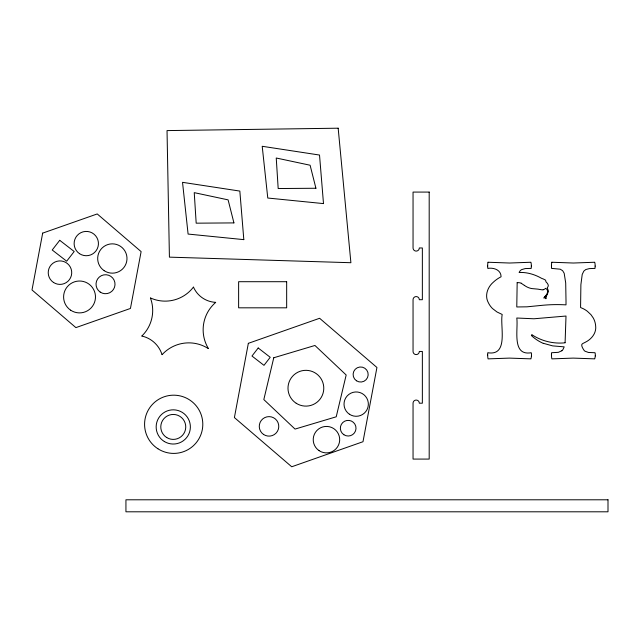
<?xml version="1.0" encoding="UTF-8"?>
<svg xmlns="http://www.w3.org/2000/svg" width="640" height="640" viewBox="0 0 640 640"><rect width="100%" height="100%" fill="white"/><g stroke="black" fill="none" stroke-linecap="round" stroke-linejoin="round"><path stroke-width="0.96" d="M487.648 266.08L487.648 265.664M487.648 355.192L487.648 354.616M551.448 355.192L551.448 354.616M551.448 266.08L551.448 265.664M531.472 355.92L531.496 354.76A7.112 7.112 0 0 0 531.224 352.728C511.384 356.224 518.416 329.096 516.776 318.024L533.96 318.776L566.008 316.04L565.096 342.648M595.28 355.92L595.304 354.76A6.944 6.944 0 0 0 595.024 352.728L588.48 352.464L585.024 351.208A5.664 5.664 0 0 1 584.112 350.424C582.936 348.68 580.048 344.32 582.952 343.416A35.424 35.424 0 0 0 585.2 342.312C591.384 339.344 596.616 333.104 595.648 325.872A19.216 19.216 0 0 0 593.264 317.992L590.992 314.72L587.384 311.304A26.184 26.184 0 0 0 583.192 308.68L580.576 307.528L580.888 284.704L582.216 274.44L583.832 271.112L585.76 269.552L589.304 268.616L594.992 268.384A13.128 13.128 0 0 0 595.128 266.08M517.168 282.64L516.776 306.968L526.992 306.824L542.784 305.264A155.632 155.632 0 0 1 564.216 304.776L566.008 304.864L566.008 300.896L565.704 282.952L564.176 273.24L562.632 270.688L560.232 269.2L551.592 268.384A14.512 14.512 0 0 1 551.472 266.08M547.008 294.856L548.528 291.296L547.24 287.744A4.616 4.616 0 0 0 548.104 286.376L548.272 285.608A2.2 2.2 0 0 0 548.248 285.088L547.528 283.536A7.52 7.52 0 0 0 546.8 282.728L546.616 282.544A3.344 3.344 0 0 1 545.888 281.632L545.912 281.512A6.184 6.184 0 0 1 545.808 281.064L545.688 280.536A1.48 1.48 0 0 0 545.44 280.064L543.064 278.872A18.024 18.024 0 0 1 541.56 278.32C534.8 274.416 526.656 272.024 519.128 272.52A7.144 7.144 0 0 1 520.296 270.68A5.736 5.736 0 0 1 521.648 269.616L525.232 268.576L531.192 268.384A13.784 13.784 0 0 0 531.32 266.08M561.872 350.752L558.392 352.32L551.592 352.736A13.336 13.336 0 0 0 551.456 354.616M543.2 289.72L542.992 289.776A4.08 4.08 0 0 1 542.352 289.872L539.096 289.352A15.76 15.76 0 0 0 537.912 289.136L531.768 288.568A17.384 17.384 0 0 1 524.36 285.336M531.84 334.936L531.392 335.544A41.688 41.688 0 0 0 543.264 343.376M551.896 262.248L573.376 263.024L594.696 262.248A10.912 10.912 0 0 1 595.128 265.224L595.152 266.08M488.088 262.248L509.576 263.024L530.888 262.248A10.912 10.912 0 0 1 531.32 265.224L531.352 266.08M543.296 343.296L552.648 345.88L564.192 346.856L563.04 349.376A6.576 6.576 0 0 1 561.88 350.752M150.512 297.976L152.064 298.632A35.512 35.512 0 0 0 193.4 287.136M545.664 288.368C548.688 289.648 547.688 293.768 545.768 295.6A12.016 12.016 0 0 1 545.448 295.912L544.288 297.256A4.032 4.032 0 0 0 544.016 297.984M521.224 283.272L524.328 285.368M487.648 354.616A12.664 12.664 0 0 1 487.792 352.736C509.136 356.216 499.784 325.904 502.208 314.472L497.024 312L492.504 308.544A20.792 20.792 0 0 1 488.392 302.784C484.432 295.784 487.512 287.136 493.32 282.216A33.024 33.024 0 0 1 501.096 276.768C501.008 269.768 493.688 267.456 487.8 268.384A13.784 13.784 0 0 1 487.672 266.08M487.672 265.664A13.104 13.104 0 0 1 488.016 262.232M545.864 298.688A6.472 6.472 0 0 1 546.96 294.824M545.952 298.632A3.576 3.576 0 0 1 545.944 295.912M544.088 298.056A7.112 7.112 0 0 1 545.952 295.92M545.648 288.352A7.032 7.032 0 0 1 543.208 289.752M517.176 282.696A8.768 8.768 0 0 1 521.248 283.192M551.48 265.664A13.104 13.104 0 0 1 551.816 262.232M595.248 355.92A11.168 11.168 0 0 1 594.696 358.856L573.208 358.104L551.896 358.872A13.304 13.304 0 0 1 551.504 355.192M565.112 342.808A51.024 51.024 0 0 1 531.952 334.768M531.44 355.92A11.168 11.168 0 0 1 530.896 358.856L509.424 358.104L488.088 358.872A13.304 13.304 0 0 1 487.704 355.192M150.448 298.04A35.512 35.512 0 0 1 141.888 335.976M141.912 336.064A27.408 27.408 0 0 1 162.032 354.632M162.12 354.648A36.136 36.136 0 0 1 208.296 348.56M208.368 348.496A36.136 36.136 0 0 1 215.664 302.432M215.632 302.344A25.544 25.544 0 0 1 193.488 287.144M42.672 233.12L32 289.96L75.888 327.616L130.448 308.448L141.12 251.608L97.232 213.944L42.672 233.12M248.344 343.328L234.4 417.568L291.72 466.768L362.992 441.72L376.936 367.48L319.608 318.28L248.344 343.328M273.768 357.76L263.824 399.568L295.048 429.08L336.224 416.8L346.176 374.992L314.944 345.472L273.768 357.76M59.728 240.312L52.224 250L66.68 261.2L74.192 251.512L59.728 240.312M258.208 347.992L251.976 356.032L263.984 365.344L270.216 357.296L258.208 347.992M338.168 128.2L167.032 130.592L169.416 257.144L350.896 262.72L338.168 128.2M315.928 188.256L278.184 188.536L276.24 158.008L310.104 165.224L315.928 188.256M233.928 222.904L196.184 223.176L194.24 192.648L228.104 199.864L233.928 222.904M429.192 192.08L413.048 192.08L413.048 247.968A3.128 3.128 0 0 0 416.176 251.096A3.128 3.128 0 0 0 419.312 247.968L422.36 247.968L422.36 299.712L419.312 299.712A3.128 3.128 0 0 0 416.176 296.576A3.128 3.128 0 0 0 413.048 299.712L413.048 351.456A3.128 3.128 0 0 0 416.176 354.584A3.128 3.128 0 0 0 419.312 351.456L422.36 351.456L422.36 403.2L419.312 403.2A3.128 3.128 0 0 0 416.176 400.064A3.128 3.128 0 0 0 413.048 403.2L413.048 459.08L429.192 459.08L429.192 192.08M286.664 281.704L238.624 281.704L238.624 307.816L286.664 307.816L286.664 281.704M608 499.792L125.936 499.792L125.936 511.8L608 511.8L608 499.792M323.496 203.6L267.776 198.032L262.208 146.288L319.52 155.048L323.496 203.6M243.816 239.632L188.096 234.064L182.528 182.328L239.84 191.08L243.816 239.632M53.432 282.408A11.744 11.744 0 0 0 71.696 273.44A11.744 11.744 0 0 0 54.792 262.112A11.744 11.744 0 0 0 53.432 282.408M70.664 310.2A15.944 15.944 0 0 0 95.448 298.024A15.944 15.944 0 0 0 72.512 282.648A15.944 15.944 0 0 0 70.664 310.2M100.232 292.112A9.504 9.504 0 0 0 115 284.856A9.504 9.504 0 0 0 101.336 275.696A9.504 9.504 0 0 0 100.232 292.112M104.176 270.68A14.656 14.656 0 0 0 126.96 259.488A14.656 14.656 0 0 0 105.872 245.352A14.656 14.656 0 0 0 104.176 270.68M79.512 253.672A12.16 12.16 0 0 0 98.416 244.384A12.16 12.16 0 0 0 80.92 232.656A12.16 12.16 0 0 0 79.512 253.672M157.912 448.76A29.112 29.112 0 0 0 202.768 425.72A29.112 29.112 0 0 0 160.384 398.4A29.112 29.112 0 0 0 157.912 448.76M166.76 437.576A12.48 12.48 0 0 0 185.744 427.24A12.48 12.48 0 0 0 167.296 415.968A12.48 12.48 0 0 0 166.76 437.576M164.344 441.528A17.112 17.112 0 0 0 190.368 427.352A17.112 17.112 0 0 0 165.088 411.904A17.112 17.112 0 0 0 164.344 441.528M263.592 434.48A9.752 9.752 0 0 0 278.752 427.032A9.752 9.752 0 0 0 264.72 417.624A9.752 9.752 0 0 0 263.592 434.48M319.088 450.648A13.24 13.24 0 0 0 339.664 440.536A13.24 13.24 0 0 0 320.624 427.768A13.24 13.24 0 0 0 319.088 450.648M349.408 414.224A12.168 12.168 0 0 0 368.328 404.928A12.168 12.168 0 0 0 350.824 393.2A12.168 12.168 0 0 0 349.408 414.224M356.448 380.768A7.536 7.536 0 0 0 368.16 375.008A7.536 7.536 0 0 0 357.32 367.744A7.536 7.536 0 0 0 356.448 380.768M343.864 434.72A7.824 7.824 0 0 0 355.992 428.664A7.824 7.824 0 0 0 344.68 421.192A7.824 7.824 0 0 0 343.864 434.72M296.216 403.272A17.888 17.888 0 0 0 323.76 389.056A17.888 17.888 0 0 0 297.68 372.32A17.888 17.888 0 0 0 296.216 403.272"/></g></svg>
